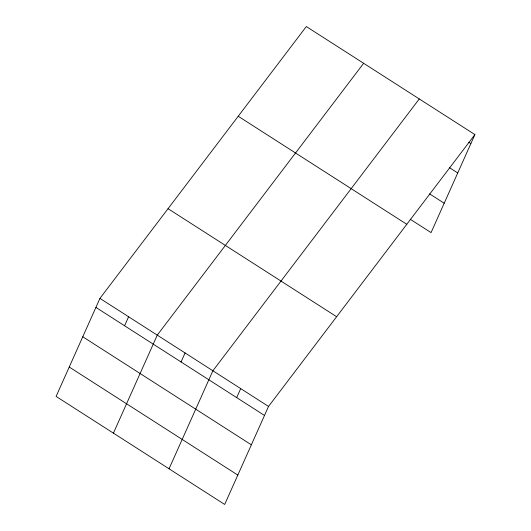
<?xml version="1.0" encoding="UTF-8"?>
<svg xmlns="http://www.w3.org/2000/svg" width="531" height="531" viewBox="0 0 531 531"><rect width="100%" height="100%" fill="white"/><g stroke="black" fill="none" stroke-linecap="round" stroke-linejoin="round"><path stroke-width="0.8" d="M99.941 298.389L56.1 396.411L224.679 504.45L268.527 406.434L474.9 134.589L306.321 26.55L99.941 298.389L268.527 406.434M124.573 325.762L128.602 316.755M113.415 433.143L157.262 335.127L363.642 63.282M181.044 361.956L185.073 352.949M169.044 468.793L212.891 370.777L419.271 98.939M236.68 397.613L240.709 388.606M474.9 134.589L431.059 232.611L410.197 219.237M468.787 142.262L470.871 143.596M449.392 167.623L457.735 172.973M429.592 193.875L444.195 203.234M238.22 116.256L406.799 224.301M168.048 208.683L336.627 316.722M95.912 307.396L264.498 415.441M82.776 336.773L251.355 444.812M69.236 367.034L237.815 475.079"/></g></svg>
